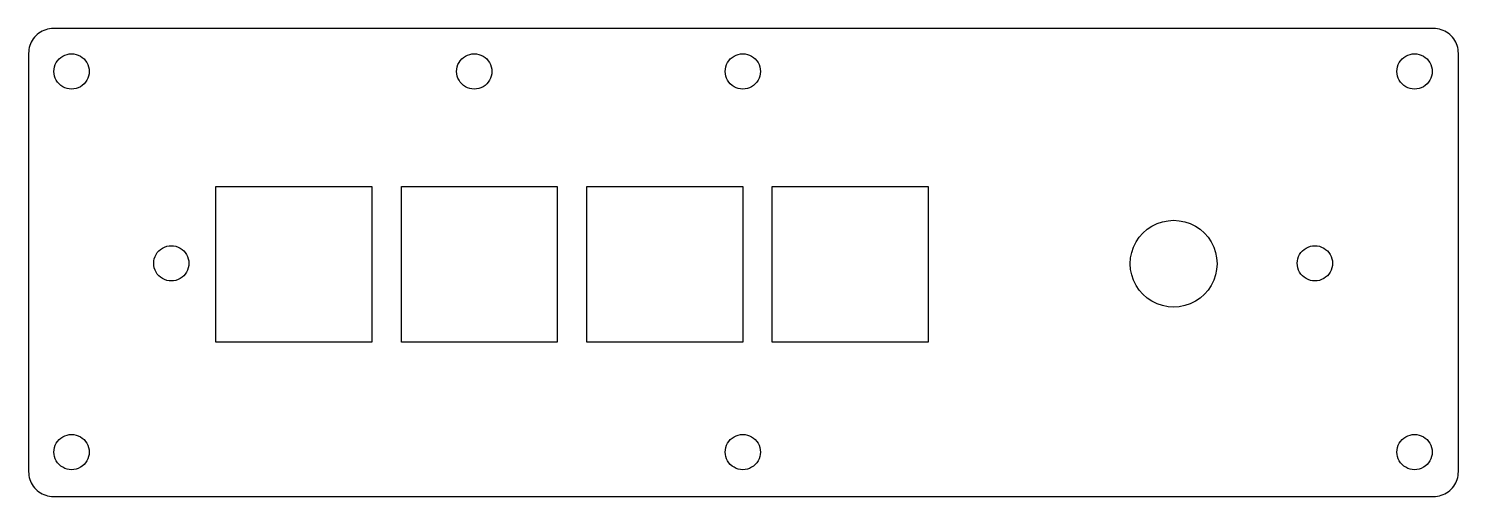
# Model space of a CAD drawing. Extents: x 5 to 121, y 5 to 43.
import ezdxf

# ---------------------------------------------------------------- set-up
doc = ezdxf.new("R2010")
doc.units = 0
doc.layers.get('0').update_dxf_attribs({"linetype": 'CONTINUOUS'})

msp = doc.modelspace()

# ---------------------------------------------------------------- linework, layer by layer
at = {"color": 7}
for p, q in [((6.329456, 42.817455), (6.187456, 42.752455)), ((6.476456, 42.872455), (6.329456, 42.817455)), ((6.628456, 42.914455), (6.476456, 42.872455)), ((6.782456, 42.945455), (6.628456, 42.914455)), ((6.938456, 42.963455), (6.782456, 42.945455)), ((7.094456, 42.969455), (6.938456, 42.963455)), ((90.998731, 42.969455), (7.094456, 42.969455)), ((118.91495, 42.963455), (90.998731, 42.969455)), ((119.07095, 42.945455), (118.91495, 42.963455)), ((119.22495, 42.914455), (119.07095, 42.945455)), ((119.37695, 42.872455), (119.22495, 42.914455)), ((119.52395, 42.817455), (119.37695, 42.872455)), ((119.66595, 42.752455), (119.52395, 42.817455)), ((5.247456, 41.735455), (5.192456, 41.588455)), ((5.312456, 41.877455), (5.247456, 41.735455)), ((5.389456, 42.014455), (5.312456, 41.877455)), ((5.476456, 42.145455), (5.389456, 42.014455)), ((5.574456, 42.268455), (5.476456, 42.145455)), ((5.680456, 42.384455), (5.574456, 42.268455)), ((5.796456, 42.490455), (5.680456, 42.384455)), ((5.919456, 42.588455), (5.796456, 42.490455)), ((6.050456, 42.675455), (5.919456, 42.588455)), ((6.187456, 42.752455), (6.050456, 42.675455)), ((119.80295, 42.675455), (119.66595, 42.752455)), ((119.93395, 42.588455), (119.80295, 42.675455)), ((120.05695, 42.490455), (119.93395, 42.588455)), ((120.17295, 42.384455), (120.05695, 42.490455)), ((120.27895, 42.268455), (120.17295, 42.384455)), ((120.37695, 42.145455), (120.27895, 42.268455)), ((120.46395, 42.014455), (120.37695, 42.145455)), ((120.54095, 41.877455), (120.46395, 42.014455)), ((120.60595, 41.735455), (120.54095, 41.877455)), ((120.66095, 41.588455), (120.60595, 41.735455)), ((5.101456, 41.126455), (5.094456, 40.969455)), ((5.094456, 40.969455), (5.094456, 7.094456)), ((5.119456, 41.282455), (5.101456, 41.126455)), ((5.150456, 41.436455), (5.119456, 41.282455)), ((5.192456, 41.588455), (5.150456, 41.436455)), ((120.70295, 41.436455), (120.66095, 41.588455)), ((120.73395, 41.282455), (120.70295, 41.436455)), ((120.75195, 41.126455), (120.73395, 41.282455)), ((120.75795, 40.969455), (120.75195, 41.126455)), ((120.75895, 7.093456), (120.75795, 40.969455)), ((9.996223, 39.501431), (9.996223, 39.501431)), ((42.573645, 39.501693), (42.573645, 39.501693)), ((64.297853, 39.501693), (64.297853, 39.501693)), ((118.637287, 39.501693), (118.637287, 39.501693)), ((20.249241, 30.193752), (32.862838, 30.193752)), ((20.249241, 17.580154), (20.249241, 30.193752)), ((32.862838, 30.193752), (32.862838, 17.580154)), ((35.24924, 30.193752), (47.862838, 30.193752)), ((35.24924, 17.580154), (35.24924, 30.193752)), ((47.862838, 30.193752), (47.862838, 17.580154)), ((50.24924, 30.193752), (62.862836, 30.193752)), ((50.24924, 17.580154), (50.24924, 30.193752)), ((62.862836, 30.193752), (62.862836, 17.580154)), ((65.24924, 30.193752), (77.862836, 30.193752)), ((65.24924, 17.580154), (65.24924, 30.193752)), ((77.862836, 30.193752), (77.862836, 17.580154)), ((18.064949, 23.964693), (18.064949, 23.964693)), ((101.233429, 23.93721), (101.233429, 23.93721)), ((110.574927, 23.96489), (110.574927, 23.96489)), ((32.862838, 17.580154), (20.249241, 17.580154)), ((47.862838, 17.580154), (35.24924, 17.580154)), ((62.862836, 17.580154), (50.24924, 17.580154)), ((77.862836, 17.580154), (65.24924, 17.580154)), ((9.996223, 8.685692), (9.996223, 8.685692)), ((64.297853, 8.685955), (64.297853, 8.685955)), ((118.637287, 8.685955), (118.637287, 8.685955)), ((5.094456, 7.094456), (5.101456, 6.937456)), ((120.75195, 6.937456), (120.75895, 7.093456)), ((5.101456, 6.937456), (5.119456, 6.781456)), ((5.119456, 6.781456), (5.150456, 6.627456)), ((5.150456, 6.627456), (5.192456, 6.475456)), ((5.192456, 6.475456), (5.247456, 6.328456)), ((5.247456, 6.328456), (5.312456, 6.186456)), ((5.312456, 6.186456), (5.389456, 6.049456)), ((5.389456, 6.049456), (5.476456, 5.918456)), ((5.476456, 5.918456), (5.574456, 5.795456)), ((5.574456, 5.795456), (5.680456, 5.679456)), ((120.17295, 5.679456), (120.27895, 5.795456)), ((120.27895, 5.795456), (120.37695, 5.918456)), ((120.37695, 5.918456), (120.46395, 6.049456)), ((120.46395, 6.049456), (120.54095, 6.186456)), ((120.54095, 6.186456), (120.60595, 6.328456)), ((120.60595, 6.328456), (120.66095, 6.475456)), ((120.66095, 6.475456), (120.70295, 6.627456)), ((120.70295, 6.627456), (120.73395, 6.781456)), ((120.73395, 6.781456), (120.75195, 6.937456)), ((5.680456, 5.679456), (5.796456, 5.573456)), ((5.796456, 5.573456), (5.919456, 5.475456)), ((5.919456, 5.475456), (6.050456, 5.388456)), ((6.050456, 5.388456), (6.187456, 5.311456)), ((6.187456, 5.311456), (6.329456, 5.246456)), ((6.329456, 5.246456), (6.476456, 5.191456)), ((6.476456, 5.191456), (6.628456, 5.149456)), ((6.628456, 5.149456), (6.782456, 5.118456)), ((6.782456, 5.118456), (6.938456, 5.100456)), ((6.938456, 5.100456), (7.094456, 5.094456)), ((7.094456, 5.094456), (118.75795, 5.094456)), ((118.75795, 5.094456), (118.91495, 5.100456)), ((118.91495, 5.100456), (119.07095, 5.118456)), ((119.07095, 5.118456), (119.22495, 5.149456)), ((119.22495, 5.149456), (119.37695, 5.191456)), ((119.37695, 5.191456), (119.52395, 5.246456)), ((119.52395, 5.246456), (119.66595, 5.311456)), ((119.66595, 5.311456), (119.80295, 5.388456)), ((119.80295, 5.388456), (119.93395, 5.475456)), ((119.93395, 5.475456), (120.05695, 5.573456)), ((120.05695, 5.573456), (120.17295, 5.679456))]:
    msp.add_line(p, q, dxfattribs=at)
for points in [[(7.14375, 39.501431), (7.14375, 40.010976), (7.415589, 40.481815), (7.856868, 40.736588)], [(7.856868, 40.736588), (8.298147, 40.99136), (8.841825, 40.99136), (9.283105, 40.736588)], [(9.283105, 40.736588), (9.724384, 40.481815), (9.996223, 40.010976), (9.996223, 39.501431)], [(39.721172, 39.501693), (39.721172, 40.011238), (39.993011, 40.482077), (40.43429, 40.73685)], [(40.43429, 40.73685), (40.875569, 40.991623), (41.419247, 40.991623), (41.860526, 40.73685)], [(41.860526, 40.73685), (42.301805, 40.482077), (42.573645, 40.011238), (42.573645, 39.501693)], [(61.44538, 39.501693), (61.44538, 40.011238), (61.717219, 40.482077), (62.158498, 40.73685)], [(62.158498, 40.73685), (62.599777, 40.991623), (63.143455, 40.991623), (63.584734, 40.73685)], [(63.584734, 40.73685), (64.026013, 40.482077), (64.297853, 40.011238), (64.297853, 39.501693)], [(115.784814, 39.501693), (115.784814, 40.011238), (116.056653, 40.482077), (116.497932, 40.73685)], [(116.497932, 40.73685), (116.939211, 40.991623), (117.482889, 40.991623), (117.924168, 40.73685)], [(117.924168, 40.73685), (118.365447, 40.482077), (118.637287, 40.011238), (118.637287, 39.501693)], [(7.856868, 38.266274), (7.415589, 38.521046), (7.14375, 38.991885), (7.14375, 39.501431)], [(9.996223, 39.501431), (9.996223, 38.991885), (9.724384, 38.521046), (9.283105, 38.266274)], [(40.43429, 38.266536), (39.993011, 38.521308), (39.721172, 38.992148), (39.721172, 39.501693)], [(42.573645, 39.501693), (42.573645, 38.992148), (42.301805, 38.521308), (41.860526, 38.266536)], [(62.158498, 38.266536), (61.717219, 38.521308), (61.44538, 38.992148), (61.44538, 39.501693)], [(64.297853, 39.501693), (64.297853, 38.992148), (64.026013, 38.521308), (63.584734, 38.266536)], [(116.497932, 38.266536), (116.056653, 38.521308), (115.784814, 38.992148), (115.784814, 39.501693)], [(118.637287, 39.501693), (118.637287, 38.992148), (118.365447, 38.521308), (117.924168, 38.266536)], [(9.283105, 38.266274), (8.841825, 38.011501), (8.298147, 38.011501), (7.856868, 38.266274)], [(41.860526, 38.266536), (41.419247, 38.011763), (40.875569, 38.011763), (40.43429, 38.266536)], [(63.584734, 38.266536), (63.143455, 38.011763), (62.599777, 38.011763), (62.158498, 38.266536)], [(117.924168, 38.266536), (117.482889, 38.011763), (116.939211, 38.011763), (116.497932, 38.266536)], [(94.212341, 23.93721), (94.212341, 25.191407), (94.881447, 26.350332), (95.967613, 26.97743)], [(95.967613, 26.97743), (97.053779, 27.604528), (98.391991, 27.604528), (99.478157, 26.97743)], [(99.478157, 26.97743), (100.564323, 26.350332), (101.233429, 25.191407), (101.233429, 23.93721)], [(15.925594, 25.19985), (16.366873, 25.454623), (16.910551, 25.454623), (17.35183, 25.19985)], [(108.435572, 25.200047), (108.876851, 25.45482), (109.420529, 25.45482), (109.861808, 25.200047)], [(15.212476, 23.964693), (15.212476, 24.474238), (15.484315, 24.945077), (15.925594, 25.19985)], [(17.35183, 25.19985), (17.793109, 24.945077), (18.064949, 24.474238), (18.064949, 23.964693)], [(107.722454, 23.96489), (107.722454, 24.474435), (107.994293, 24.945274), (108.435572, 25.200047)], [(109.861808, 25.200047), (110.303087, 24.945274), (110.574927, 24.474435), (110.574927, 23.96489)], [(15.925594, 22.729536), (15.484315, 22.984309), (15.212476, 23.455148), (15.212476, 23.964693)], [(18.064949, 23.964693), (18.064949, 23.455148), (17.793109, 22.984309), (17.35183, 22.729536)], [(95.967613, 20.89699), (94.881447, 21.524088), (94.212341, 22.683013), (94.212341, 23.93721)], [(101.233429, 23.93721), (101.233429, 22.683013), (100.564323, 21.524088), (99.478157, 20.89699)], [(108.435572, 22.729733), (107.994293, 22.984506), (107.722454, 23.455345), (107.722454, 23.96489)], [(110.574927, 23.96489), (110.574927, 23.455345), (110.303087, 22.984506), (109.861808, 22.729733)], [(17.35183, 22.729536), (16.910551, 22.474763), (16.366873, 22.474763), (15.925594, 22.729536)], [(109.861808, 22.729733), (109.420529, 22.47496), (108.876851, 22.47496), (108.435572, 22.729733)], [(99.478157, 20.89699), (98.391991, 20.269892), (97.053779, 20.269892), (95.967613, 20.89699)], [(7.14375, 8.685692), (7.14375, 9.195237), (7.415589, 9.666076), (7.856868, 9.920849)], [(7.856868, 9.920849), (8.298147, 10.175622), (8.841825, 10.175622), (9.283105, 9.920849)], [(9.283105, 9.920849), (9.724384, 9.666076), (9.996223, 9.195237), (9.996223, 8.685692)], [(61.44538, 8.685955), (61.44538, 9.1955), (61.717219, 9.666339), (62.158498, 9.921112)], [(62.158498, 9.921112), (62.599777, 10.175885), (63.143455, 10.175885), (63.584734, 9.921112)], [(63.584734, 9.921112), (64.026013, 9.666339), (64.297853, 9.1955), (64.297853, 8.685955)], [(115.784814, 8.685955), (115.784814, 9.1955), (116.056653, 9.666339), (116.497932, 9.921112)], [(116.497932, 9.921112), (116.939211, 10.175885), (117.482889, 10.175885), (117.924168, 9.921112)], [(117.924168, 9.921112), (118.365447, 9.666339), (118.637287, 9.1955), (118.637287, 8.685955)], [(7.856868, 7.450535), (7.415589, 7.705308), (7.14375, 8.176147), (7.14375, 8.685692)], [(9.996223, 8.685692), (9.996223, 8.176147), (9.724384, 7.705308), (9.283105, 7.450535)], [(62.158498, 7.450798), (61.717219, 7.705571), (61.44538, 8.17641), (61.44538, 8.685955)], [(64.297853, 8.685955), (64.297853, 8.17641), (64.026013, 7.705571), (63.584734, 7.450798)], [(116.497932, 7.450798), (116.056653, 7.705571), (115.784814, 8.17641), (115.784814, 8.685955)], [(118.637287, 8.685955), (118.637287, 8.17641), (118.365447, 7.705571), (117.924168, 7.450798)], [(9.283105, 7.450535), (8.841825, 7.195762), (8.298147, 7.195762), (7.856868, 7.450535)], [(63.584734, 7.450798), (63.143455, 7.196025), (62.599777, 7.196025), (62.158498, 7.450798)], [(117.924168, 7.450798), (117.482889, 7.196025), (116.939211, 7.196025), (116.497932, 7.450798)]]:
    msp.add_open_spline(points, degree=3, dxfattribs=at)

doc.saveas('drawing.dxf')
